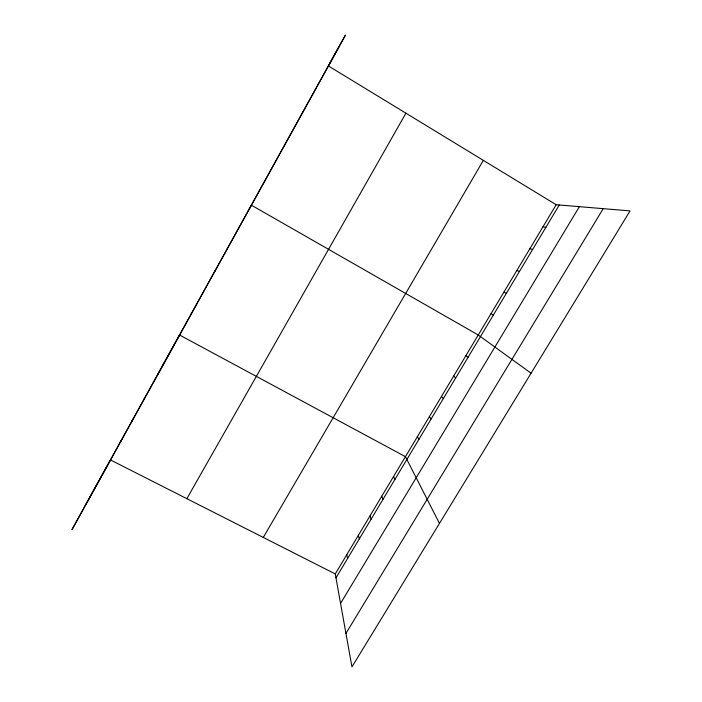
<?xml version="1.0" encoding="UTF-8"?>
<svg xmlns="http://www.w3.org/2000/svg" width="702" height="702" viewBox="0 0 702 702"><rect width="100%" height="100%" fill="white"/><g stroke="black" fill="none" stroke-linecap="round" stroke-linejoin="round"><path stroke-width="1.05" d="M247.841 211.627L251.334 205.151L478.246 334.986L531.072 373.21M238.891 227.65L239.163 227.15M226.676 249.737L227.079 248.999M202.492 293.471L203.15 292.278M214.54 271.683L215.075 270.709M120.27 442.137L121.771 439.426M131.792 421.314L133.169 418.804M143.383 400.351L144.647 398.06M155.054 379.255L156.204 377.167M157.748 374.526L179.519 334.994L405.44 456.669L439.461 523.42M190.514 315.128L191.295 313.706M85.898 504.396L339.189 46.385M315.277 89.514L315.839 88.513M302.316 112.961L302.729 112.223M289.435 136.249L289.707 135.758M186.864 498.674L405.923 113.189M263.276 537.425L483.353 160.363M335.266 573.938L556.186 204.738L630.071 210.898L351.956 666.9L335.266 573.938L110.433 459.924L71.929 529.712L345.463 35.1L328.334 65.909L556.186 204.738M335.977 577.86L559.266 204.993M340.558 603.413L579.387 206.669M345.946 633.415L603.22 208.661M542.979 226.799L545.91 227.29M529.861 248.719L532.651 249.438M516.83 270.498L519.471 271.437M503.887 292.137L506.379 293.296M491.023 313.627L493.374 315.014M465.926 355.581L467.997 357.388M453.676 376.053L455.624 378.062M441.505 396.393L443.322 398.613M429.405 416.611L431.089 419.024M417.383 436.697L418.945 439.312M393.568 476.509L394.866 479.51M381.765 496.235L382.95 499.429M370.033 515.838L371.095 519.217M358.371 535.319L359.319 538.882M346.788 554.685L347.613 558.432"/></g></svg>
